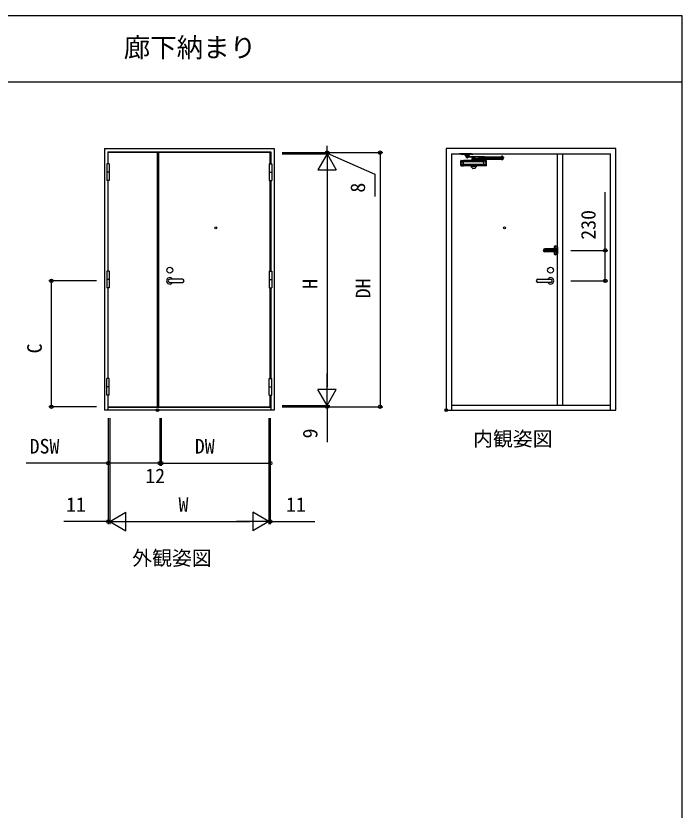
# Model space of a CAD drawing. Units: millimetres, scale not verified. Extents: x -437 to 438, y -344 to 340.
# Drawn here: x 187 to 438.4, y 6.6 to 306.2 of the extents above; entities that cross this region are included whole.
import ezdxf
from ezdxf.enums import TextEntityAlignment as Align

# ---------------------------------------------------------------- set-up
doc = ezdxf.new("R2010")
doc.units = ezdxf.units.MM
doc.header["$LTSCALE"] = 2
doc.header["$PDMODE"] = 32
doc.header["$PDSIZE"] = 1
for name, color, linetype in [('0-1_USER1', 3, 'Continuous'), ('0-5_YKK_A1', 4, 'Continuous'), ('0-6_YKK_D', 6, 'Continuous'), ('0-7_YKK_ZWAK', 7, 'Continuous')]:
    doc.layers.add(name, color=color, linetype=linetype)
doc.styles.add('ＭＳ ゴシック', font='')
doc.styles.get('ＭＳ ゴシック').set_extended_font_data('MS Gothic')

msp = doc.modelspace()

# ---------------------------------------------------------------- linework, layer by layer
at = {"layer": '0-5_YKK_A1'}
for p, q in [((220.4, 256.2), (220.4, 157.45)), ((221.65, 254.95), (221.65, 250.375)), ((413.4, 157.45), (413.4, 256.2)), ((221.85, 250.375), (221.85, 254.6)), ((240.25, 254.6), (221.85, 254.6)), ((240.25, 254.6), (240.25, 158.75)), ((240.75, 254.6), (240.75, 158.75)), ((351.4, 254.2), (411.4, 254.2)), ((351.4, 254.2), (351.4, 157.45)), ((358.9, 254.2), (354.4, 254.2)), ((354.992, 251.622), (355.94, 251.7)), ((355, 254.2), (359.5, 254.2)), ((355, 254.2), (355, 254.02)), ((355, 254.02), (356.283, 254.02)), ((355.1, 254.02), (355.6, 254.02)), ((363.56, 251.7), (355.94, 251.7)), ((355.94, 249.6), (355.94, 251.7)), ((356.283, 254.02), (358.217, 254.02)), ((356.525, 253.47), (356.331, 253.983)), ((356.525, 253.65), (356.36, 254.051)), ((356.525, 253.65), (357.05, 253.65)), ((356.525, 253.65), (356.525, 253.47)), ((356.525, 253.47), (357.975, 253.47)), ((356.777, 253.193), (356.773, 252.968)), ((356.773, 252.97), (370.97, 252.697)), ((370.975, 252.922), (356.777, 253.195)), ((356.875, 252.92), (356.875, 252.84)), ((356.875, 252.92), (357.625, 252.92)), ((356.875, 252.84), (357.625, 252.84)), ((356.898, 252.965), (356.898, 252.94)), ((357.598, 252.952), (356.898, 252.965)), ((357.598, 252.927), (356.898, 252.94)), ((356.9, 253.47), (356.9, 253.22)), ((357.6, 253.22), (356.9, 253.22)), ((356.903, 253.19), (356.903, 253.215)), ((357.603, 253.202), (356.903, 253.215)), ((357.603, 253.177), (356.903, 253.19)), ((357, 252.775), (357, 252.75)), ((357.5, 252.775), (357, 252.775)), ((357.5, 252.75), (357, 252.75)), ((357.013, 253.213), (357.013, 253.22)), ((357.02, 252.938), (357.038, 252.92)), ((357.038, 252.92), (357.463, 252.92)), ((357.038, 252.84), (357.463, 252.84)), ((357.038, 252.84), (357.038, 252.775)), ((357.038, 252.775), (357.463, 252.775)), ((357.45, 253.7), (357.05, 253.7)), ((357.05, 253.65), (357.45, 253.65)), ((357.32, 252.84), (357.32, 252.775)), ((357.45, 253.65), (357.975, 253.65)), ((357.472, 252.929), (357.463, 252.92)), ((357.463, 252.84), (357.463, 252.775)), ((357.488, 253.204), (357.488, 253.22)), ((357.5, 252.775), (357.5, 252.75)), ((357.598, 252.952), (357.598, 252.927)), ((357.6, 253.47), (357.6, 253.22)), ((357.603, 253.177), (357.603, 253.202)), ((357.625, 252.92), (357.625, 252.84)), ((357.975, 253.65), (358.14, 254.051)), ((357.975, 253.47), (358.169, 253.983)), ((357.975, 253.65), (357.975, 253.47)), ((357.975, 253.65), (357.975, 253.47)), ((359.5, 254.02), (358.217, 254.02)), ((358.875, 251.85), (358.9, 251.95)), ((360.625, 251.85), (358.875, 251.85)), ((358.875, 251.85), (358.875, 251.7)), ((360.625, 251.7), (358.875, 251.7)), ((358.9, 254.02), (359.4, 254.02)), ((358.9, 254.02), (359.4, 254.02)), ((360.6, 251.95), (358.9, 251.95)), ((359.1, 252.375), (359.1, 252.175)), ((359.15, 252.425), (370.846, 252.425)), ((359.15, 252.125), (370.296, 252.125)), ((359.3, 252.505), (359.3, 252.425)), ((359.425, 252.125), (359.393, 252.075)), ((360.107, 252.075), (359.393, 252.075)), ((359.393, 251.95), (359.393, 252.075)), ((359.425, 252.125), (360.075, 252.125)), ((359.5, 254.2), (359.5, 254.02)), ((359.5, 252.755), (359.5, 252.505)), ((359.5, 252.755), (360, 252.755)), ((359.5, 252.555), (360, 252.555)), ((359.75, 252.709), (359.75, 252.609)), ((360, 252.755), (360, 252.505)), ((360.075, 252.125), (360.107, 252.075)), ((360.107, 251.95), (360.107, 252.075)), ((360.625, 251.85), (360.6, 251.95)), ((360.625, 251.85), (360.625, 251.7)), ((364.508, 251.622), (363.56, 251.7)), ((363.56, 249.6), (363.56, 251.695)), ((370.871, 253.055), (370.121, 253.055)), ((370.121, 252.975), (370.121, 253.055)), ((370.871, 252.975), (370.121, 252.975)), ((370.146, 252.688), (370.147, 252.713)), ((370.146, 252.689), (370.846, 252.675)), ((370.146, 252.425), (370.146, 252.675)), ((370.146, 252.675), (370.846, 252.675)), ((370.15, 252.963), (370.85, 252.95)), ((370.15, 252.938), (370.15, 252.963)), ((370.15, 252.938), (370.85, 252.925)), ((370.246, 253.12), (370.746, 253.12)), ((370.259, 252.686), (370.259, 252.675)), ((370.271, 252.963), (370.284, 252.975)), ((370.284, 253.055), (370.284, 253.12)), ((370.709, 253.12), (370.284, 253.12)), ((370.709, 253.055), (370.284, 253.055)), ((370.296, 252.125), (370.696, 252.125)), ((370.296, 252.075), (370.696, 252.075)), ((370.426, 253.055), (370.426, 253.12)), ((370.696, 252.125), (370.846, 252.125)), ((370.696, 252.125), (370.846, 252.125)), ((370.709, 253.055), (370.709, 253.12)), ((370.732, 252.952), (370.709, 252.975)), ((370.734, 252.678), (370.734, 252.675)), ((370.746, 253.12), (370.746, 253.145)), ((370.846, 252.675), (370.847, 252.7)), ((370.846, 252.425), (370.846, 252.675)), ((370.85, 252.925), (370.85, 252.95)), ((370.871, 252.975), (370.871, 253.055)), ((370.896, 252.375), (370.896, 252.175)), ((370.975, 252.922), (370.97, 252.697)), ((391.4, 159.2), (391.4, 254.2)), ((393.4, 159.2), (393.4, 254.2)), ((411.4, 157.45), (411.4, 254.2)), ((222.225, 250.375), (221.275, 250.375)), ((221.275, 250.375), (221.275, 244.125)), ((222.225, 250.375), (222.225, 244.125)), ((282.575, 250.375), (283.525, 250.375)), ((282.575, 250.375), (282.575, 244.125)), ((283.525, 250.375), (283.525, 244.125)), ((354.9, 249.778), (354.9, 251.522)), ((354.992, 249.678), (355.94, 249.6)), ((355.16, 251.1), (355.16, 251.15)), ((355.225, 251.15), (355.16, 251.15)), ((355.225, 251.1), (355.16, 251.1)), ((355.225, 250.2), (355.16, 250.2)), ((355.16, 250.2), (355.16, 250.15)), ((355.225, 250.15), (355.16, 250.15)), ((355.325, 251.265), (355.275, 251.265)), ((355.275, 251.2), (355.275, 251.265)), ((355.275, 251.05), (355.275, 250.985)), ((355.275, 250.315), (355.325, 250.315)), ((355.275, 250.25), (355.275, 250.315)), ((355.275, 250.25), (355.275, 250.315)), ((355.275, 250.1), (355.275, 250.035)), ((355.275, 250.1), (355.275, 250.035)), ((355.275, 250.035), (355.325, 250.035)), ((355.325, 250.035), (355.275, 250.035)), ((355.325, 251.2), (355.325, 251.265)), ((355.325, 251.2), (355.325, 251.265)), ((355.325, 251.05), (355.325, 250.985)), ((355.325, 250.25), (355.325, 250.315)), ((355.325, 250.1), (355.325, 250.035)), ((355.325, 250.1), (355.325, 250.035)), ((355.375, 251.15), (355.44, 251.15)), ((355.375, 251.1), (355.44, 251.1)), ((355.375, 251.1), (355.44, 251.1)), ((355.375, 250.2), (355.44, 250.2)), ((355.375, 250.2), (355.44, 250.2)), ((355.375, 250.15), (355.44, 250.15)), ((355.44, 251.1), (355.44, 251.15)), ((355.44, 250.2), (355.44, 250.15)), ((363.56, 251.195), (355.94, 251.195)), ((363.56, 250.1), (355.94, 250.1)), ((363.56, 249.6), (355.94, 249.6)), ((358.763, 249.603), (358.743, 249.451)), ((358.743, 249.367), (358.743, 249.451)), ((358.743, 249.45), (360.758, 249.45)), ((360.748, 249.325), (358.752, 249.325)), ((359.255, 248.705), (358.765, 249.304)), ((360.245, 248.705), (360.735, 249.304)), ((360.758, 249.451), (360.737, 249.603)), ((360.758, 249.367), (360.758, 249.451)), ((363.56, 251.295), (363.21, 251.195)), ((363.21, 251.195), (363.56, 251.095)), ((364.508, 249.678), (363.56, 249.6)), ((364.125, 251.15), (364.06, 251.15)), ((364.06, 251.1), (364.06, 251.15)), ((364.125, 251.1), (364.06, 251.1)), ((364.125, 251.1), (364.06, 251.1)), ((364.125, 250.2), (364.06, 250.2)), ((364.125, 250.2), (364.06, 250.2)), ((364.06, 250.2), (364.06, 250.15)), ((364.125, 250.15), (364.06, 250.15)), ((364.175, 251.265), (364.225, 251.265)), ((364.175, 251.2), (364.175, 251.265)), ((364.225, 251.265), (364.175, 251.265)), ((364.175, 251.2), (364.175, 251.265)), ((364.175, 251.05), (364.175, 250.985)), ((364.175, 250.25), (364.175, 250.315)), ((364.175, 250.1), (364.175, 250.035)), ((364.175, 250.1), (364.175, 250.035)), ((364.225, 250.035), (364.175, 250.035)), ((364.175, 250.035), (364.225, 250.035)), ((364.225, 251.2), (364.225, 251.265)), ((364.225, 251.2), (364.225, 251.265)), ((364.225, 251.05), (364.225, 250.985)), ((364.225, 250.25), (364.225, 250.315)), ((364.225, 250.1), (364.225, 250.035)), ((364.225, 250.1), (364.225, 250.035)), ((364.275, 251.15), (364.34, 251.15)), ((364.275, 251.1), (364.34, 251.1)), ((364.275, 250.2), (364.34, 250.2)), ((364.275, 250.15), (364.34, 250.15)), ((364.34, 251.1), (364.34, 251.15)), ((364.34, 250.2), (364.34, 250.15)), ((364.6, 249.778), (364.6, 251.522)), ((222.225, 247.25), (221.275, 247.25)), ((282.575, 247.25), (283.525, 247.25)), ((360.129, 248.65), (359.371, 248.65)), ((222.225, 244.125), (221.275, 244.125)), ((221.65, 244.125), (221.65, 209.875)), ((221.85, 209.875), (221.85, 244.125)), ((282.575, 244.125), (283.525, 244.125)), ((282.95, 209.875), (282.95, 244.125)), ((283.15, 244.125), (283.15, 209.875)), ((390.05, 219.144), (390.05, 216.356)), ((390.1, 219.05), (390.6, 219.05)), ((390.284, 219.072), (390.24, 219.072)), ((390.35, 218.8), (390.35, 219.3)), ((390.46, 219.072), (390.416, 219.072)), ((390.416, 219.028), (390.46, 219.028)), ((390.46, 219.028), (390.46, 219.072)), ((391.15, 219.144), (391.15, 217.75)), ((391.15, 218.875), (391.15, 217.975)), ((391.4, 218.975), (391.25, 218.975)), ((389.725, 218.312), (386.55, 218.312)), ((386.55, 218), (390.175, 218)), ((386.55, 217.5), (390.175, 217.5)), ((389.725, 217.187), (386.55, 217.187)), ((390.175, 218.375), (389.725, 218.312)), ((390.175, 217.125), (389.725, 217.187)), ((390.1, 216.45), (390.6, 216.45)), ((390.175, 218.375), (390.975, 218.375)), ((390.175, 218), (390.375, 218.2)), ((390.175, 217.5), (390.375, 217.3)), ((390.175, 217.125), (390.975, 217.125)), ((390.24, 216.428), (390.24, 216.472)), ((390.24, 216.472), (390.284, 216.472)), ((390.284, 216.428), (390.24, 216.428)), ((390.328, 216.516), (390.328, 216.56)), ((390.328, 216.56), (390.372, 216.56)), ((390.328, 216.34), (390.328, 216.384)), ((390.372, 216.34), (390.328, 216.34)), ((390.35, 216.2), (390.35, 216.7)), ((390.372, 216.56), (390.372, 216.516)), ((390.372, 216.384), (390.372, 216.34)), ((391.15, 218.425), (390.375, 218.425)), ((390.375, 218.375), (390.375, 218.425)), ((391.15, 218.2), (390.375, 218.2)), ((391.15, 217.3), (390.375, 217.3)), ((390.375, 217.075), (390.375, 217.125)), ((391.15, 217.075), (390.375, 217.075)), ((390.416, 216.472), (390.46, 216.472)), ((390.46, 216.428), (390.416, 216.428)), ((390.46, 216.472), (390.46, 216.428)), ((390.6, 217.75), (391.1, 217.75)), ((390.65, 218.064), (390.664, 218.028)), ((390.664, 217.472), (390.65, 217.436)), ((390.784, 217.772), (390.74, 217.772)), ((390.74, 217.772), (390.74, 217.728)), ((390.74, 217.728), (390.784, 217.728)), ((391.125, 217.95), (390.762, 217.95)), ((391.125, 217.55), (390.762, 217.55)), ((390.828, 217.86), (390.828, 217.816)), ((390.828, 217.86), (390.872, 217.86)), ((390.828, 217.684), (390.828, 217.64)), ((390.828, 217.64), (390.872, 217.64)), ((390.85, 217.5), (390.85, 218)), ((390.872, 217.86), (390.872, 217.816)), ((390.872, 217.684), (390.872, 217.64)), ((390.96, 217.772), (390.916, 217.772)), ((390.916, 217.728), (390.96, 217.728)), ((390.96, 217.772), (390.96, 217.728)), ((390.975, 218.425), (390.975, 218.2)), ((390.975, 217.3), (390.975, 217.075)), ((391.15, 216.356), (391.15, 217.75)), ((391.15, 217.525), (391.15, 216.625)), ((222.225, 209.875), (221.275, 209.875)), ((221.275, 209.875), (221.275, 203.625)), ((222.225, 209.875), (222.225, 203.625)), ((282.575, 209.875), (283.525, 209.875)), ((282.575, 209.875), (282.575, 203.625)), ((283.525, 209.875), (283.525, 203.625)), ((222.225, 206.75), (221.275, 206.75)), ((249.85, 206.85), (245.05, 206.85)), ((282.575, 206.75), (283.525, 206.75)), ((383.95, 206.85), (388.75, 206.85)), ((245.05, 205.65), (249.85, 205.65)), ((388.75, 205.65), (383.95, 205.65)), ((222.225, 203.625), (221.275, 203.625)), ((221.65, 203.575), (221.65, 169.375)), ((221.85, 169.375), (221.85, 203.575)), ((282.575, 203.625), (283.525, 203.625)), ((282.95, 169.375), (282.95, 203.575)), ((283.15, 203.575), (283.15, 169.375)), ((222.225, 169.375), (221.275, 169.375)), ((221.275, 163.125), (221.275, 169.375)), ((222.225, 163.125), (222.225, 169.375)), ((282.575, 169.375), (283.525, 169.375)), ((282.575, 163.125), (282.575, 169.375)), ((283.525, 163.125), (283.525, 169.375)), ((222.225, 166.25), (221.275, 166.25)), ((282.575, 166.25), (283.525, 166.25)), ((222.225, 163.125), (221.275, 163.125)), ((221.65, 163.125), (221.65, 158.45)), ((221.85, 158.75), (221.85, 163.125)), ((282.575, 163.125), (283.525, 163.125)), ((282.95, 158.75), (282.95, 163.125)), ((411.4, 159.2), (351.4, 159.2)), ((221.65, 158.45), (221.65, 157.45)), ((221.85, 158.75), (240.25, 158.75)), ((240.75, 158.75), (282.95, 158.75)), ((283.15, 158.45), (283.15, 157.45))]:
    msp.add_line(p, q, dxfattribs=at)
for points in [[(220.4, 256.2), (284.4, 256.2), (284.4, 157.45), (220.4, 157.45)], [(221.65, 254.95), (283.15, 254.95), (283.15, 250.375)], [(413.4, 256.2), (349.4, 256.2), (349.4, 157.45), (413.4, 157.45)], [(282.95, 250.375), (282.95, 254.6), (240.75, 254.6)], [(359.3, 252.505), (360.2, 252.505), (360.2, 252.425)], [(370.246, 253.12), (370.246, 253.145), (370.746, 253.145)], [(355.275, 251.2), (355.275, 251.265), (355.325, 251.265)], [(355.275, 251.05), (355.275, 250.985), (355.325, 250.985)], [(355.325, 251.05), (355.325, 250.985), (355.275, 250.985)], [(355.325, 250.25), (355.325, 250.315), (355.275, 250.315)], [(363.56, 250.2), (363.21, 250.1), (363.56, 250)], [(364.175, 251.05), (364.175, 250.985), (364.225, 250.985)], [(364.225, 251.05), (364.225, 250.985), (364.175, 250.985)], [(364.225, 250.25), (364.225, 250.315), (364.175, 250.315)], [(364.175, 250.25), (364.175, 250.315), (364.225, 250.315)], [(390.24, 219.072), (390.24, 219.028), (390.284, 219.028)], [(390.372, 219.116), (390.372, 219.16), (390.328, 219.16), (390.328, 219.116)], [(390.328, 218.984), (390.328, 218.94), (390.372, 218.94), (390.372, 218.984)], [(391.4, 218.975), (391.4, 216.525), (391.25, 216.525)], [(283.15, 163.125), (283.15, 158.45), (221.65, 158.45)]]:
    msp.add_lwpolyline(points, dxfattribs=at)
for centre, radius in [((355.3, 251.125), 0.233), ((355.3, 250.175), 0.233), ((364.2, 251.125), 0.233), ((364.2, 250.175), 0.233), ((262.4, 226.25), 0.375), ((371.4, 226.25), 0.375), ((390.35, 219.05), 0.2), ((390.35, 216.45), 0.2), ((390.85, 217.75), 0.2), ((245.05, 210.25), 1.1), ((245.05, 210.25), 1.1), ((388.75, 210.25), 1.1), ((388.75, 210.25), 1.1)]:
    msp.add_circle(centre, radius, dxfattribs=at)
for centre, radius, start, end in [((355.35, 254.511), 0.551, 243.00853, 296.99147), ((356.25, 254.511), 0.551, 243.00853, 268.81891), ((356.167, 254), 0.2, 14.73217, 90), ((356.25, 254.511), 0.551, 268.81891, 296.99147), ((356.283, 253.97), 0.05, 14.73217, 90), ((357.05, 253.65), 0.05, 90, 180), ((357.25, 252.925), 0.305, 215.05114, 324.94886), ((357.45, 253.65), 0.05, 0, 90), ((358.25, 254.511), 0.551, 243.00853, 271.1811), ((358.333, 254), 0.2, 90, 165.26783), ((358.217, 253.97), 0.05, 90, 165.26783), ((358.25, 254.511), 0.551, 271.1811, 296.99147), ((359.15, 254.511), 0.551, 243.00853, 296.99147), ((359.15, 252.375), 0.05, 90, 180), ((359.15, 252.175), 0.05, 180, 270), ((359.625, 252.574), 0.181, 46.39721, 133.60281), ((359.625, 252.737), 0.181, 226.39717, 313.60283), ((359.875, 252.574), 0.181, 46.39721, 133.60281), ((359.875, 252.737), 0.181, 226.39717, 313.60283), ((370.496, 252.97), 0.305, 35.05114, 144.94886), ((370.296, 252.125), 0.05, 180, 270), ((370.696, 252.125), 0.05, 270, 0), ((370.846, 252.375), 0.05, 0, 90), ((370.846, 252.175), 0.05, 270, 0), ((355, 251.522), 0.1, 94.71375, 180), ((355, 249.778), 0.1, 180, 265.28625), ((355.225, 251.2), 0.05, 270, 0), ((355.225, 251.05), 0.05, 0, 90), ((355.225, 250.25), 0.05, 270, 0), ((355.225, 250.1), 0.05, 0, 90), ((355.375, 251.2), 0.05, 179.99998, 270), ((355.375, 251.2), 0.05, 179.99998, 270), ((355.375, 251.05), 0.05, 90, 179.99998), ((355.375, 251.05), 0.05, 90, 179.99998), ((355.375, 250.25), 0.05, 180.00002, 270), ((355.375, 250.25), 0.05, 180.00002, 270), ((355.375, 250.1), 0.05, 90, 180.00002), ((355.375, 250.1), 0.05, 90, 180.00002), ((358.843, 249.367), 0.1, 179.99979, 219.29003), ((359.371, 248.8), 0.15, 219.29003, 270), ((360.129, 248.8), 0.15, 270, 320.71003), ((360.658, 249.367), 0.1, 320.71009, 359.99998), ((364.125, 251.2), 0.05, 270, 0.00002), ((364.125, 251.2), 0.05, 270, 0.00002), ((364.125, 251.05), 0.05, 0.00002, 90), ((364.125, 251.05), 0.05, 0.00002, 90), ((364.125, 250.25), 0.05, 270, 359.99998), ((364.125, 250.25), 0.05, 270, 359.99998), ((364.125, 250.1), 0.05, 0, 90), ((364.125, 250.1), 0.05, 0, 90), ((364.275, 251.2), 0.05, 180, 270), ((364.275, 251.05), 0.05, 90, 180), ((364.275, 250.25), 0.05, 180, 270), ((364.275, 250.1), 0.05, 90, 180), ((364.5, 251.522), 0.1, 0, 85.28625), ((364.5, 249.778), 0.1, 274.71375, 0), ((390.15, 219.144), 0.1, 133.81328, 180), ((390.6, 218.675), 0.75, 46.18694, 133.81302), ((390.284, 219.116), 0.044, 270, 0), ((390.284, 218.984), 0.044, 0, 90), ((390.416, 219.116), 0.044, 180, 270), ((390.416, 218.984), 0.044, 90, 180), ((391.05, 219.144), 0.1, 0, 46.18671), ((391.25, 218.875), 0.1, 90, 180), ((386.55, 217.75), 0.562, 90.00016, 270), ((386.55, 217.75), 0.25, 90.00035, 270), ((390.15, 216.356), 0.1, 180, 226.18672), ((390.6, 216.825), 0.75, 226.1869, 313.81314), ((390.284, 216.516), 0.044, 270, 0), ((390.284, 216.384), 0.044, 0, 90), ((390.75, 217.75), 0.45, 129.71488, 230.28478), ((390.416, 216.516), 0.044, 180, 270), ((390.416, 216.384), 0.044, 90, 180), ((390.542, 218), 0.125, 30.5353, 129.71481), ((390.542, 217.5), 0.125, 230.28492, 329.46596), ((390.762, 218.05), 0.1, 192.83994, 270), ((390.762, 217.45), 0.1, 90, 167.16049), ((390.784, 217.816), 0.044, 270, 0), ((390.784, 217.684), 0.044, 0, 90), ((390.916, 217.816), 0.044, 180, 270), ((390.916, 217.684), 0.044, 90, 180), ((391.05, 216.356), 0.1, 313.81359, 0), ((391.125, 217.975), 0.025, 270, 0), ((391.125, 217.525), 0.025, 0, 90), ((391.25, 216.625), 0.1, 180, 270), ((245.05, 206.25), 1.225, 29.3272, 330.67287), ((245.05, 206.25), 0.6, 90, 270), ((245.05, 206.25), 0.6, 90, 270), ((249.85, 206.25), 0.6, 270, 90), ((383.95, 206.25), 0.6, 90, 270), ((388.75, 206.25), 1.225, 209.32713, 150.6728), ((388.75, 206.25), 0.6, 270, 90), ((388.75, 206.25), 0.6, 270, 90)]:
    msp.add_arc(centre, radius, start, end, dxfattribs=at)
for p in [(240.4, 157.45), (349.4, 157.45)]:
    msp.add_point(p, dxfattribs=at)
at = {"layer": '0-6_YKK_D'}
for p, q in [((304.4, 254.6), (304.4, 257.15)), ((287.4, 254.6), (325.4, 254.6)), ((287.4, 254.6), (305.4, 254.6)), ((287.4, 254.2), (305.4, 254.2)), ((287.4, 254.2), (305.4, 254.2)), ((304.4, 254.2), (300.9, 248.138)), ((304.4, 254.2), (304.4, 254.6)), ((304.4, 254.2), (304.4, 254.6)), ((304.4, 254.2), (304.4, 251.65)), ((304.4, 254.2), (307.9, 248.138)), ((304.4, 254.2), (304.4, 242.076)), ((324.4, 254.6), (324.4, 158.75)), ((300.9, 248.138), (307.9, 248.138)), ((304.4, 247.2), (304.4, 166.2)), ((396.4, 217.75), (410.4, 217.75)), ((217.4, 206.25), (199.4, 206.25)), ((200.4, 158.75), (200.4, 206.25)), ((396.4, 206.25), (410.4, 206.25)), ((304.4, 159.2), (304.4, 171.324)), ((304.4, 159.2), (300.9, 165.262)), ((307.9, 165.262), (300.9, 165.262)), ((304.4, 159.2), (307.9, 165.262)), ((287.4, 159.2), (305.4, 159.2)), ((287.4, 159.2), (305.4, 159.2)), ((304.4, 159.2), (304.4, 161.75)), ((304.4, 159.2), (304.4, 158.75)), ((217.4, 158.75), (199.4, 158.75)), ((287.4, 158.75), (325.4, 158.75)), ((287.4, 158.75), (305.4, 158.75)), ((304.4, 158.75), (304.4, 145.389)), ((221.85, 154.45), (221.85, 136.45)), ((221.85, 154.45), (221.85, 114.45)), ((222.4, 154.45), (222.4, 114.45)), ((222.4, 154.45), (222.4, 114.45)), ((241.25, 154.45), (241.25, 136.45)), ((241.25, 154.45), (241.25, 136.45)), ((241.85, 154.45), (241.85, 136.45)), ((241.85, 154.45), (241.85, 136.45)), ((282.4, 154.45), (282.4, 114.45)), ((282.4, 154.45), (282.4, 114.45)), ((282.95, 154.45), (282.95, 114.45)), ((282.95, 154.45), (282.95, 136.45)), ((241.25, 137.45), (238.7, 137.45)), ((241.25, 137.45), (241.85, 137.45)), ((241.85, 137.45), (282.95, 137.45)), ((241.85, 137.45), (244.4, 137.45)), ((222.4, 115.45), (228.462, 118.95)), ((228.462, 111.95), (228.462, 118.95)), ((282.4, 115.45), (276.338, 118.95)), ((276.338, 118.95), (276.338, 111.95)), ((221.85, 115.45), (205.037, 115.45)), ((222.4, 115.45), (221.85, 115.45)), ((222.4, 115.45), (224.95, 115.45)), ((222.4, 115.45), (228.462, 111.95)), ((222.4, 115.45), (234.524, 115.45)), ((229.4, 115.45), (275.4, 115.45)), ((282.4, 115.45), (270.276, 115.45)), ((282.4, 115.45), (276.338, 111.95)), ((282.4, 115.45), (279.85, 115.45)), ((282.4, 115.45), (282.95, 115.45)), ((282.95, 115.45), (299.763, 115.45))]:
    msp.add_line(p, q, dxfattribs=at)
for points in [[(304.4, 254.4), (322.4, 246.463), (322.4, 238.031)], [(409.4, 206.25), (409.4, 217.75), (409.4, 239.726)], [(241.25, 137.45), (221.85, 137.45), (190.889, 137.45)]]:
    msp.add_lwpolyline(points, dxfattribs=at)
for centre in [(304.4, 254.6), (324.4, 254.6), (409.4, 217.75), (200.4, 206.25), (409.4, 206.25), (200.4, 158.75), (304.4, 158.75), (324.4, 158.75), (221.85, 137.45), (241.25, 137.45), (241.25, 137.45), (241.85, 137.45), (241.85, 137.45), (282.95, 137.45), (221.85, 115.45), (282.95, 115.45)]:
    msp.add_circle(centre, 0.637, dxfattribs=at)
at = {"layer": '0-7_YKK_ZWAK'}
for p, q in [((438.4, 306.2), (-436.6, 306.2)), ((438.4, 281.2), (-436.6, 281.2))]:
    msp.add_line(p, q, dxfattribs=at)
msp.add_lwpolyline([(-436.6, -343.8), (438.4, -343.8), (438.4, 306.2)], dxfattribs=at)

# ---------------------------------------------------------------- texts
at = {"layer": '0-1_USER1', "style": 'ＭＳ ゴシック'}
for s, height, p in [('廊下納まり', 7.331, (227.661, 288.416)), ('内観姿図', 5.499, (359.518, 142.258)), ('外観姿図', 5.499, (230.859, 97.258))]:
    msp.add_text(s, height=height, dxfattribs=at).set_placement(p, align=Align.BOTTOM_LEFT)
at = {"layer": '0-6_YKK_D', "style": 'ＭＳ ゴシック'}
for s, p in [('8', (320.4, 239.52)), ('230', (407.4, 221.746)), ('H', (302.4, 203.206)), ('DH', (322.4, 199.665)), ('C', (198.4, 178.857)), ('9', (302.4, 146.792))]:
    msp.add_text(s, height=5.499, rotation=90, dxfattribs=at).set_placement(p, align=Align.BOTTOM_LEFT)
for s, p in [('DSW', (192.165, 139.45)), ('DW', (254.495, 139.45)), ('12', (235.797, 128.278)), ('11', (205.886, 117.45)), ('W', (248.352, 117.45)), ('11', (288.899, 117.45))]:
    msp.add_text(s, height=5.499, dxfattribs=at).set_placement(p, align=Align.BOTTOM_LEFT)

doc.saveas('drawing.dxf')
